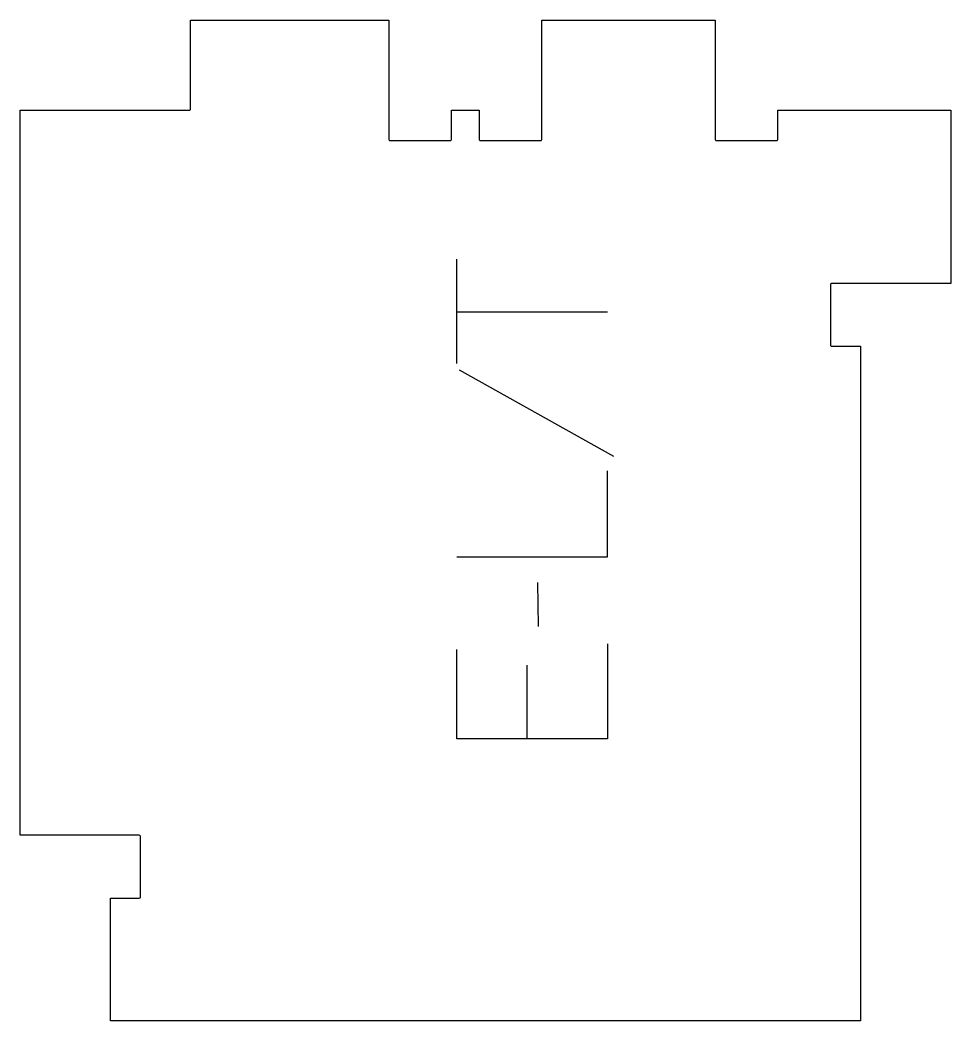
# Model space of a CAD drawing. Header units: millimetres. Extents: x -87 to 98, y -97 to 102.
import ezdxf

# ---------------------------------------------------------------- set-up
doc = ezdxf.new("R2010")
doc.units = ezdxf.units.MM
doc.layers.add('1_ANYTOOL_1MMDEEP_LABELS_S', color=2, linetype='Continuous', true_color=0xffff00)
doc.layers.add('4_ANYTOOL_CUTTHROUGH_OUTSI', color=5, linetype='Continuous', true_color=0x0000ff)

msp = doc.modelspace()

# ---------------------------------------------------------------- linework, layer by layer
at = {"layer": '1_ANYTOOL_1MMDEEP_LABELS_S'}
for p, q in [((0, 33.69), (0, 54.44)), ((0, 43.94), (30, 43.94)), ((0.47, 32.41), (31.24, 15.22)), ((16.11, -9.98), (16.2, -18.76)), ((13.93, -26.48), (13.93, -41.14))]:
    msp.add_line(p, q, dxfattribs=at)
for points in [[(0, -4.84), (30, -4.84), (30, 12.26)], [(30, -22.19), (30, -41.14), (0, -41.14), (0, -23.31)]]:
    msp.add_lwpolyline(points, dxfattribs=at)
at = {"layer": '4_ANYTOOL_CUTTHROUGH_OUTSI'}
msp.add_lwpolyline([(63.97, 78.37), (63.97, 84.12), (98.47, 84.12), (98.47, 49.62), (74.72, 49.62, 0.414214), (74.47, 49.37), (74.47, 37.37, 0.414214), (74.72, 37.12), (80.47, 37.12), (80.47, -97.38), (-69.03, -97.38), (-69.03, -72.88), (-63.28, -72.88, 0.414214), (-63.03, -72.63), (-63.03, -60.63, 0.414214), (-63.28, -60.38), (-87.03, -60.38), (-87.03, 84.12), (-53.28, 84.12, 0.414214), (-53.03, 84.37), (-53.03, 102.12), (-13.53, 102.12), (-13.53, 78.37, 0.414214), (-13.28, 78.12), (-1.28, 78.12, 0.414214), (-1.03, 78.37), (-1.03, 84.12), (4.47, 84.12), (4.47, 78.37, 0.414214), (4.72, 78.12), (16.72, 78.12, 0.414214), (16.97, 78.37), (16.97, 102.12), (51.47, 102.12), (51.47, 78.37, 0.414214), (51.72, 78.12), (63.72, 78.12, 0.414214)], format="xyb", close=True, dxfattribs=at)

doc.saveas('drawing.dxf')
